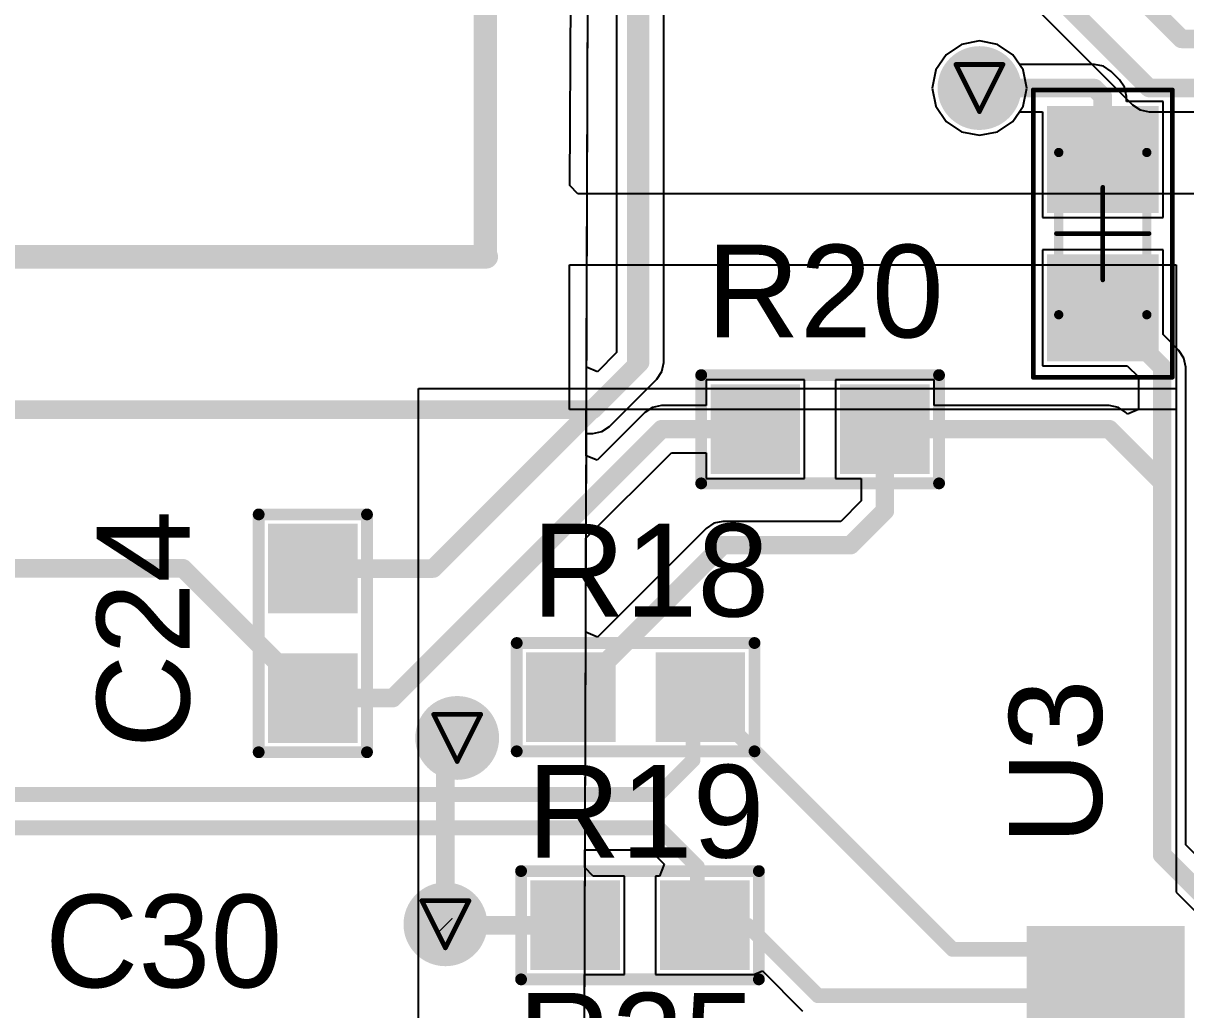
# Model space of a CAD drawing. Header units: inches. Extents: x -3 to 423, y -3 to 110.
# Drawn here: x 26.39 to 38.92, y 15.64 to 26.28 of the extents above; entities that cross this region are included whole.
import ezdxf

# ---------------------------------------------------------------- set-up
doc = ezdxf.new("R2010")
doc.units = ezdxf.units.IN
for name, color, linetype in [('Board Outline', 56, 'Continuous'), ('Bottom Layer', 5, 'Continuous'), ('Bottom Solder', 6, 'Continuous'), ('Drill Drawing', 1, 'Continuous'), ('Mechanical 1', 6, 'Continuous'), ('Mechanical 14', 56, 'Continuous'), ('Mechanical 15', 56, 'Continuous'), ('Mid Layer', 16, 'Continuous'), ('Mid Layer 2', 76, 'Continuous'), ('Top Layer', 1, 'Continuous'), ('Top Overlay', 2, 'Continuous'), ('Top Paste', 8, 'Continuous'), ('Top Solder', 216, 'Continuous'), ('Via Holes', 16, 'Continuous')]:
    doc.layers.add(name, color=color, linetype=linetype)
doc.styles.add('Arial', font='', dxfattribs={"height": 0.2})
doc.styles.get('Arial').set_extended_font_data('Arial')

msp = doc.modelspace()

# ---------------------------------------------------------------- hatches: boundary and pattern name
at = {"layer": 'Bottom Layer'}
h = msp.add_hatch(color=5, dxfattribs=at)
edge = h.paths.add_edge_path()
edge.add_arc((36.7, 25.58), 0.35, 0, 360)
h = msp.add_hatch(color=5, dxfattribs=at)
edge = h.paths.add_edge_path()
edge.add_arc((31.067, 18.57), 0.35, 0, 360)
h = msp.add_hatch(color=5, dxfattribs=at)
edge = h.paths.add_edge_path()
edge.add_arc((30.94, 16.56), 0.35, 0, 360)
at = {"layer": 'Bottom Solder'}
h = msp.add_hatch(color=6, dxfattribs=at)
edge = h.paths.add_edge_path()
edge.add_arc((36.7, 25.58), 0.452, 0, 360)
h = msp.add_hatch(color=6, dxfattribs=at)
edge = h.paths.add_edge_path()
edge.add_arc((31.067, 18.57), 0.452, 0, 360)
h = msp.add_hatch(color=6, dxfattribs=at)
edge = h.paths.add_edge_path()
edge.add_arc((30.94, 16.56), 0.452, 0, 360)
at = {"layer": 'Mid Layer'}
h = msp.add_hatch(color=16, dxfattribs=at)
edge = h.paths.add_edge_path()
edge.add_arc((36.7, 25.58), 0.35, 0, 360)
h = msp.add_hatch(color=16, dxfattribs=at)
edge = h.paths.add_edge_path()
edge.add_arc((31.067, 18.57), 0.35, 0, 360)
h = msp.add_hatch(color=16, dxfattribs=at)
edge = h.paths.add_edge_path()
edge.add_arc((30.94, 16.56), 0.35, 0, 360)
at = {"layer": 'Mid Layer 2'}
h = msp.add_hatch(color=76, dxfattribs=at)
edge = h.paths.add_edge_path()
edge.add_arc((36.7, 25.58), 0.35, 0, 360)
h = msp.add_hatch(color=76, dxfattribs=at)
edge = h.paths.add_edge_path()
edge.add_arc((31.067, 18.57), 0.35, 0, 360)
h = msp.add_hatch(color=76, dxfattribs=at)
edge = h.paths.add_edge_path()
edge.add_arc((30.94, 16.56), 0.35, 0, 360)
at = {"layer": 'Top Layer'}
h = msp.add_hatch(color=1, dxfattribs=at)
edge = h.paths.add_edge_path()
edge.add_arc((36.7, 25.58), 0.35, 0, 360)
for points in [[(37.53, 25.285), (38.53, 25.285), (38.53, 24.335), (37.53, 24.335)], [(37.53, 23.685), (38.53, 23.685), (38.53, 22.735), (37.53, 22.735)], [(33.902, 22.281), (34.664, 22.281), (34.664, 21.519), (33.902, 21.519)], [(35.299, 22.281), (36.061, 22.281), (36.061, 21.519), (35.299, 21.519)], [(29.891, 20.778), (29.891, 20.016), (29.129, 20.016), (29.129, 20.778)], [(29.891, 19.381), (29.891, 18.619), (29.129, 18.619), (29.129, 19.381)], [(32.674, 18.629), (31.912, 18.629), (31.912, 19.391), (32.674, 19.391)], [(34.071, 18.629), (33.309, 18.629), (33.309, 19.391), (34.071, 19.391)], [(32.721, 16.169), (31.959, 16.169), (31.959, 16.931), (32.721, 16.931)], [(34.118, 16.169), (33.356, 16.169), (33.356, 16.931), (34.118, 16.931)], [(37.31, 16.44), (38.81, 16.44), (38.81, 16.14), (37.31, 16.14)], [(37.31, 15.94), (38.81, 15.94), (38.81, 15.64), (37.31, 15.64)]]:
    msp.add_hatch(color=1, dxfattribs=at).paths.add_polyline_path(points)
h = msp.add_hatch(color=1, dxfattribs=at)
edge = h.paths.add_edge_path()
edge.add_arc((31.067, 18.57), 0.35, 0, 360)
h = msp.add_hatch(color=1, dxfattribs=at)
edge = h.paths.add_edge_path()
edge.add_arc((30.94, 16.56), 0.35, 0, 360)
at = {"layer": 'Top Paste'}
for points in [[(37.53, 25.285), (38.53, 25.285), (38.53, 24.335), (37.53, 24.335)], [(37.53, 23.685), (38.53, 23.685), (38.53, 22.735), (37.53, 22.735)], [(33.902, 22.281), (34.664, 22.281), (34.664, 21.519), (33.902, 21.519)], [(35.299, 22.281), (36.061, 22.281), (36.061, 21.519), (35.299, 21.519)], [(29.891, 20.778), (29.891, 20.016), (29.129, 20.016), (29.129, 20.778)], [(29.891, 19.381), (29.891, 18.619), (29.129, 18.619), (29.129, 19.381)], [(32.674, 18.629), (31.912, 18.629), (31.912, 19.391), (32.674, 19.391)], [(34.071, 18.629), (33.309, 18.629), (33.309, 19.391), (34.071, 19.391)], [(32.721, 16.169), (31.959, 16.169), (31.959, 16.931), (32.721, 16.931)], [(34.118, 16.169), (33.356, 16.169), (33.356, 16.931), (34.118, 16.931)], [(37.31, 16.44), (38.81, 16.44), (38.81, 16.14), (37.31, 16.14)], [(37.31, 15.94), (38.81, 15.94), (38.81, 15.64), (37.31, 15.64)]]:
    msp.add_hatch(color=8, dxfattribs=at).paths.add_polyline_path(points)
at = {"layer": 'Top Solder'}
h = msp.add_hatch(color=216, dxfattribs=at)
edge = h.paths.add_edge_path()
edge.add_arc((36.7, 25.58), 0.452, 0, 360)
for points in [[(37.428, 25.387), (38.632, 25.387), (38.632, 24.233), (37.428, 24.233)], [(37.428, 23.787), (38.632, 23.787), (38.632, 22.633), (37.428, 22.633)], [(33.8, 22.383), (34.766, 22.383), (34.766, 21.417), (33.8, 21.417)], [(35.197, 22.383), (36.163, 22.383), (36.163, 21.417), (35.197, 21.417)], [(29.993, 20.88), (29.993, 19.914), (29.027, 19.914), (29.027, 20.88)], [(29.993, 19.483), (29.993, 18.517), (29.027, 18.517), (29.027, 19.483)], [(32.776, 18.527), (31.81, 18.527), (31.81, 19.493), (32.776, 19.493)], [(34.173, 18.527), (33.207, 18.527), (33.207, 19.493), (34.173, 19.493)], [(32.823, 16.067), (31.857, 16.067), (31.857, 17.033), (32.823, 17.033)], [(34.22, 16.067), (33.254, 16.067), (33.254, 17.033), (34.22, 17.033)], [(37.208, 16.542), (38.912, 16.542), (38.912, 16.038), (37.208, 16.038)], [(37.208, 16.042), (38.912, 16.042), (38.912, 15.538), (37.208, 15.538)]]:
    msp.add_hatch(color=216, dxfattribs=at).paths.add_polyline_path(points)
h = msp.add_hatch(color=216, dxfattribs=at)
edge = h.paths.add_edge_path()
edge.add_arc((31.067, 18.57), 0.452, 0, 360)
h = msp.add_hatch(color=216, dxfattribs=at)
edge = h.paths.add_edge_path()
edge.add_arc((30.94, 16.56), 0.452, 0, 360)
at = {"layer": 'Via Holes'}
h = msp.add_hatch(color=7, dxfattribs=at)
edge = h.paths.add_edge_path()
edge.add_arc((36.7, 25.58), 0.25, 0, 360)
h = msp.add_hatch(color=7, dxfattribs=at)
edge = h.paths.add_edge_path()
edge.add_arc((31.067, 18.57), 0.25, 0, 360)
h = msp.add_hatch(color=7, dxfattribs=at)
edge = h.paths.add_edge_path()
edge.add_arc((30.94, 16.56), 0.25, 0, 360)

# ---------------------------------------------------------------- linework, layer by layer
at = {"layer": 'Board Outline', "const_width": 0.254}
for points in [[(31.37, 23.771), (31.37, 59.42)], [(0.02, 23.76), (31.38, 23.76)]]:
    msp.add_lwpolyline(points, dxfattribs=at)
at = {"layer": 'Board Outline', "const_width": 0.127}
for points in [[(31.306, 23.771, 1), (31.433, 23.771, 1)], [(31.317, 23.76, 1), (31.444, 23.76, 1)]]:
    msp.add_lwpolyline(points, format="xyb", close=True, dxfattribs=at)
at = {"layer": 'Bottom Layer'}
for p, q in [((32.462, 22.569), (32.584, 60.681)), ((32.785, 37.995), (32.785, 22.726)), ((33.295, 22.62), (33.295, 37.889)), ((34.691, 29.059), (38.35, 25.4)), ((36.7, 26.09), (36.505, 26.051)), ((36.895, 26.051), (36.7, 26.09)), ((36.505, 26.051), (36.34, 25.94)), ((37.06, 25.94), (36.895, 26.051)), ((36.34, 25.94), (36.229, 25.775)), ((37.171, 25.775), (37.06, 25.94)), ((36.229, 25.775), (36.19, 25.58)), ((37.21, 25.58), (37.171, 25.775)), ((36.19, 25.58), (36.229, 25.385)), ((37.171, 25.385), (37.21, 25.58)), ((36.229, 25.385), (36.34, 25.22)), ((37.06, 25.22), (37.171, 25.385)), ((38.35, 25.4), (38.432, 25.345)), ((38.432, 25.345), (38.53, 25.325)), ((36.34, 25.22), (36.505, 25.109)), ((36.895, 25.109), (37.06, 25.22)), ((38.53, 25.325), (48.96, 25.325)), ((36.505, 25.109), (36.7, 25.07)), ((36.7, 25.07), (36.895, 25.109)), ((32.785, 22.726), (32.579, 22.52)), ((33.275, 22.522), (33.295, 22.62)), ((32.579, 22.52), (32.462, 22.569)), ((33.22, 22.44), (33.275, 22.522)), ((32.71, 21.93), (33.22, 22.44)), ((32.407, 5.395), (32.46, 21.855)), ((32.46, 21.855), (32.53, 21.855)), ((32.53, 21.855), (32.628, 21.875)), ((32.628, 21.875), (32.71, 21.93))]:
    msp.add_line(p, q, dxfattribs=at)
at = {"layer": 'Bottom Layer', "const_width": 0.2}
for points in [[(33.04, 22.62), (33.04, 37.995)], [(34.871, 29.239), (38.53, 25.58)], [(36.649, 28.341), (38.88, 26.11)], [(38.88, 26.11), (45.099, 26.11)], [(38.53, 25.58), (48.96, 25.58)], [(32.53, 22.11), (33.04, 22.62)], [(3.536, 22.11), (32.53, 22.11)]]:
    msp.add_lwpolyline(points, dxfattribs=at)
at = {"layer": 'Bottom Layer', "const_width": 0.1}
for points in [[(38.83, 26.11, 1), (38.93, 26.11, 1)], [(38.83, 26.11, 1), (38.93, 26.11, 1)], [(38.48, 25.58, 1), (38.58, 25.58, 1)], [(38.48, 25.58, 1), (38.58, 25.58, 1)], [(32.99, 22.62, 1), (33.09, 22.62, 1)], [(32.99, 22.62, 1), (33.09, 22.62, 1)], [(32.48, 22.11, 1), (32.58, 22.11, 1)], [(32.48, 22.11, 1), (32.58, 22.11, 1)]]:
    msp.add_lwpolyline(points, format="xyb", close=True, dxfattribs=at)
at = {"layer": 'Drill Drawing', "const_width": 0.0508}
for points in [[(36.446, 25.834), (36.954, 25.834)], [(36.446, 25.834), (36.7, 25.326)], [(36.7, 25.326), (36.954, 25.834)], [(30.813, 18.824), (31.321, 18.824)], [(30.813, 18.824), (31.067, 18.316)], [(31.067, 18.316), (31.321, 18.824)], [(30.686, 16.814), (31.194, 16.814)], [(30.686, 16.814), (30.94, 16.306)], [(30.94, 16.306), (31.194, 16.814)]]:
    msp.add_lwpolyline(points, dxfattribs=at)
at = {"layer": 'Drill Drawing', "const_width": 0.0254}
for points in [[(36.433, 25.834, 1), (36.459, 25.834, 1)], [(36.433, 25.834, 1), (36.459, 25.834, 1)], [(36.941, 25.834, 1), (36.967, 25.834, 1)], [(36.941, 25.834, 1), (36.967, 25.834, 1)], [(36.687, 25.326, 1), (36.713, 25.326, 1)], [(36.687, 25.326, 1), (36.713, 25.326, 1)], [(30.8, 18.824, 1), (30.826, 18.824, 1)], [(30.8, 18.824, 1), (30.826, 18.824, 1)], [(31.308, 18.824, 1), (31.334, 18.824, 1)], [(31.308, 18.824, 1), (31.334, 18.824, 1)], [(31.054, 18.316, 1), (31.08, 18.316, 1)], [(31.054, 18.316, 1), (31.08, 18.316, 1)], [(30.673, 16.814, 1), (30.699, 16.814, 1)], [(30.673, 16.814, 1), (30.699, 16.814, 1)], [(31.181, 16.814, 1), (31.207, 16.814, 1)], [(31.181, 16.814, 1), (31.207, 16.814, 1)], [(30.927, 16.306, 1), (30.953, 16.306, 1)], [(30.927, 16.306, 1), (30.953, 16.306, 1)]]:
    msp.add_lwpolyline(points, format="xyb", close=True, dxfattribs=at)
at = {"layer": 'Mechanical 1', "const_width": 0.254}
for points in [[(31.37, 79.42), (31.37, 23.76)], [(0.03, 23.76), (31.37, 23.76)]]:
    msp.add_lwpolyline(points, dxfattribs=at)
at = {"layer": 'Mechanical 1', "const_width": 0.127}
msp.add_lwpolyline([(31.306, 23.76, 1), (31.433, 23.76, 1)], format="xyb", close=True, dxfattribs=at)
msp.add_lwpolyline([(31.306, 23.76, 1), (31.433, 23.76, 1)], format="xyb", close=True, dxfattribs=at)
at = {"layer": 'Mechanical 14', "const_width": 0.1}
for points in [[(37.555, 23.135), (37.555, 24.885)], [(37.555, 24.885), (38.505, 24.885)], [(38.505, 23.135), (38.505, 24.885)], [(37.555, 23.135), (38.505, 23.135)]]:
    msp.add_lwpolyline(points, dxfattribs=at)
at = {"layer": 'Mechanical 14', "const_width": 0.05}
for points in [[(37.53, 24.885, 1), (37.58, 24.885, 1)], [(37.53, 24.885, 1), (37.58, 24.885, 1)], [(38.48, 24.885, 1), (38.53, 24.885, 1)], [(38.48, 24.885, 1), (38.53, 24.885, 1)], [(37.53, 23.135, 1), (37.58, 23.135, 1)], [(37.53, 23.135, 1), (37.58, 23.135, 1)], [(38.48, 23.135, 1), (38.53, 23.135, 1)], [(38.48, 23.135, 1), (38.53, 23.135, 1)]]:
    msp.add_lwpolyline(points, format="xyb", close=True, dxfattribs=at)
at = {"layer": 'Mechanical 15', "const_width": 0.05}
for points in [[(37.28, 22.46), (37.28, 25.56)], [(37.28, 25.56), (38.78, 25.56)], [(38.78, 22.46), (38.78, 25.56)], [(38.03, 23.51), (38.03, 24.51)], [(37.53, 24.01), (38.53, 24.01)], [(37.28, 22.46), (38.78, 22.46)]]:
    msp.add_lwpolyline(points, dxfattribs=at)
at = {"layer": 'Mechanical 15', "const_width": 0.025}
for points in [[(37.267, 25.56, 1), (37.292, 25.56, 1)], [(37.267, 25.56, 1), (37.292, 25.56, 1)], [(38.768, 25.56, 1), (38.793, 25.56, 1)], [(38.768, 25.56, 1), (38.793, 25.56, 1)], [(38.018, 24.51, 1), (38.042, 24.51, 1)], [(37.518, 24.01, 1), (37.543, 24.01, 1)], [(38.517, 24.01, 1), (38.542, 24.01, 1)], [(38.018, 23.51, 1), (38.042, 23.51, 1)], [(37.267, 22.46, 1), (37.292, 22.46, 1)], [(37.267, 22.46, 1), (37.292, 22.46, 1)], [(38.768, 22.46, 1), (38.793, 22.46, 1)], [(38.768, 22.46, 1), (38.793, 22.46, 1)]]:
    msp.add_lwpolyline(points, format="xyb", close=True, dxfattribs=at)
at = {"layer": 'Mid Layer'}
for p, q in [((32.393, 0.89), (32.584, 60.681)), ((36.7, 26.09), (36.505, 26.051)), ((36.895, 26.051), (36.7, 26.09)), ((36.505, 26.051), (36.34, 25.94)), ((37.06, 25.94), (36.895, 26.051)), ((36.34, 25.94), (36.229, 25.775)), ((37.171, 25.775), (37.06, 25.94)), ((36.229, 25.775), (36.19, 25.58)), ((37.21, 25.58), (37.171, 25.775)), ((36.19, 25.58), (36.229, 25.385)), ((37.171, 25.385), (37.21, 25.58)), ((36.229, 25.385), (36.34, 25.22)), ((37.06, 25.22), (37.171, 25.385)), ((36.34, 25.22), (36.505, 25.109)), ((36.895, 25.109), (37.06, 25.22)), ((36.505, 25.109), (36.7, 25.07)), ((36.7, 25.07), (36.895, 25.109))]:
    msp.add_line(p, q, dxfattribs=at)
at = {"layer": 'Mid Layer 2'}
for p, q in [((32.281, 24.53), (32.496, 62.161)), ((32.37, 24.44), (32.281, 24.53)), ((39.649, 24.44), (32.37, 24.44)), ((32.28, 22.111), (32.28, 23.674)), ((32.28, 23.674), (38.82, 23.674)), ((38.82, 23.674), (38.82, 22.111)), ((30.65, 14.8), (30.65, 22.34)), ((30.65, 22.34), (38.82, 22.34)), ((38.82, 22.34), (38.82, 16.908)), ((38.82, 22.111), (32.28, 22.111)), ((38.82, 16.908), (46.345, 9.383))]:
    msp.add_line(p, q, dxfattribs=at)
at = {"layer": 'Mid Layer 2', "const_width": 0.2}
for points in [[(30.94, 18.443), (31.067, 18.57)], [(30.94, 16.56), (30.94, 18.443)]]:
    msp.add_lwpolyline(points, dxfattribs=at)
at = {"layer": 'Mid Layer 2', "const_width": 0.1}
for points in [[(31.017, 18.57, 1), (31.117, 18.57, 1)], [(30.89, 18.443, 1), (30.99, 18.443, 1)], [(30.89, 18.443, 1), (30.99, 18.443, 1)], [(30.89, 16.56, 1), (30.99, 16.56, 1)]]:
    msp.add_lwpolyline(points, format="xyb", close=True, dxfattribs=at)
at = {"layer": 'Top Layer'}
for p, q in [((32.459, 21.614), (32.584, 60.681)), ((36.7, 26.09), (36.505, 26.051)), ((36.895, 26.051), (36.7, 26.09)), ((36.505, 26.051), (36.34, 25.94)), ((37.06, 25.94), (36.895, 26.051)), ((36.34, 25.94), (36.229, 25.775)), ((37.131, 25.835), (37.06, 25.94)), ((37.94, 25.835), (37.131, 25.835)), ((38.038, 25.815), (37.94, 25.835)), ((36.229, 25.775), (36.19, 25.58)), ((38.12, 25.76), (38.038, 25.815)), ((38.21, 25.67), (38.12, 25.76)), ((36.19, 25.58), (36.229, 25.385)), ((38.265, 25.588), (38.21, 25.67)), ((38.285, 25.49), (38.265, 25.588)), ((38.285, 25.435), (38.285, 25.49)), ((36.229, 25.385), (36.34, 25.22)), ((38.68, 25.435), (38.285, 25.435)), ((38.68, 24.185), (38.68, 25.435)), ((36.34, 25.22), (36.505, 25.109)), ((36.895, 25.109), (37.06, 25.22)), ((37.06, 25.22), (37.131, 25.325)), ((37.131, 25.325), (37.38, 25.325)), ((37.38, 25.325), (37.38, 24.185)), ((36.505, 25.109), (36.7, 25.07)), ((36.7, 25.07), (36.895, 25.109)), ((37.38, 24.185), (38.68, 24.185)), ((38.68, 23.835), (37.38, 23.835)), ((37.38, 23.835), (37.38, 22.585)), ((38.68, 22.92), (38.68, 23.835)), ((38.85, 22.75), (38.68, 22.92)), ((38.905, 22.667), (38.85, 22.75)), ((37.38, 22.585), (38.294, 22.585)), ((38.294, 22.585), (38.415, 22.464)), ((38.925, 22.57), (38.905, 22.667)), ((38.925, 21.33), (38.925, 22.57)), ((38.415, 22.464), (38.415, 22.111)), ((34.814, 22.431), (33.752, 22.431)), ((33.752, 22.431), (33.752, 22.155)), ((34.814, 21.369), (34.814, 22.431)), ((36.211, 22.431), (35.149, 22.431)), ((35.149, 22.431), (35.149, 21.369)), ((36.211, 22.155), (36.211, 22.431)), ((33.092, 22.08), (32.576, 21.565)), ((33.174, 22.135), (33.092, 22.08)), ((33.272, 22.155), (33.174, 22.135)), ((33.752, 22.155), (33.272, 22.155)), ((38.1, 22.155), (36.211, 22.155)), ((38.198, 22.135), (38.1, 22.155)), ((38.28, 22.08), (38.198, 22.135)), ((38.298, 22.063), (38.28, 22.08)), ((38.415, 22.111), (38.298, 22.063)), ((32.456, 20.724), (33.378, 21.645)), ((32.576, 21.565), (32.459, 21.614)), ((33.378, 21.645), (33.752, 21.645)), ((33.752, 21.645), (33.752, 21.369)), ((33.752, 21.369), (34.814, 21.369)), ((35.149, 21.369), (35.425, 21.369)), ((35.425, 21.369), (35.425, 21.126)), ((38.925, 17.416), (38.925, 21.33)), ((35.425, 21.126), (35.204, 20.905)), ((33.753, 20.83), (32.58, 19.657)), ((33.835, 20.885), (33.753, 20.83)), ((33.933, 20.905), (33.835, 20.885)), ((35.204, 20.905), (33.933, 20.905)), ((32.453, 19.71), (32.456, 20.724)), ((32.58, 19.657), (32.453, 19.71)), ((32.445, 17.171), (32.445, 17.365)), ((32.445, 17.365), (33.143, 17.365)), ((33.143, 17.365), (33.3, 17.208)), ((39.58, 16.76), (38.925, 17.416)), ((33.3, 17.208), (33.248, 17.081)), ((32.535, 17.081), (32.445, 17.171)), ((32.871, 17.081), (32.535, 17.081)), ((32.871, 16.019), (32.871, 17.081)), ((33.248, 17.081), (33.206, 17.081)), ((33.206, 17.081), (33.206, 16.019)), ((34.268, 16.019), (34.359, 16.057)), ((34.359, 16.057), (34.792, 15.624)), ((32.437, 14.661), (32.441, 16.019)), ((32.441, 16.019), (32.871, 16.019)), ((33.206, 16.019), (34.268, 16.019)), ((34.268, 16.019), (34.268, 16.019))]:
    msp.add_line(p, q, dxfattribs=at)
for points, const_width in [([(33, 22.59), (33, 35.24)], 0.2), ([(36.7, 25.58), (37.94, 25.58)], 0.2), ([(37.94, 25.58), (38.03, 25.49)], 0.2), ([(38.03, 24.81), (38.03, 25.49)], 0.2), ([(38.03, 23.21), (38.67, 22.57)], 0.2), ([(30.807, 20.397), (33, 22.59)], 0.2), ([(38.67, 21.33), (38.67, 22.57)], 0.2), ([(30.372, 19), (33.272, 21.9)], 0.2), ([(33.272, 21.9), (34.283, 21.9)], 0.2), ([(35.68, 21.02), (35.68, 21.9)], 0.2), ([(35.68, 21.9), (38.1, 21.9)], 0.2), ([(38.1, 21.9), (38.67, 21.33)], 0.2), ([(38.67, 17.31), (38.67, 21.33)], 0.2), ([(35.31, 20.65), (35.68, 21.02)], 0.2), ([(32.293, 19.01), (33.933, 20.65)], 0.2), ([(33.933, 20.65), (35.31, 20.65)], 0.2), ([(16.3, 20.4), (28.11, 20.4)], 0.2), ([(28.11, 20.4), (29.51, 19)], 0.2), ([(29.51, 20.397), (30.807, 20.397)], 0.2), ([(29.51, 19), (30.372, 19)], 0.2), ([(33.61, 18.93), (33.69, 19.01)], 0.16), ([(33.69, 19.01), (36.41, 16.29)], 0.16), ([(33.61, 18.33), (33.61, 18.93)], 0.16), ([(31.067, 18.57), (31.067, 18.784)], 0.2), ([(33.24, 17.96), (33.61, 18.33)], 0.16), ([(21.031, 17.96), (33.24, 17.96)], 0.16), ([(21.18, 17.6), (33.24, 17.6)], 0.16), ([(33.24, 17.6), (33.657, 17.183)], 0.16), ([(38.67, 17.31), (39.4, 16.58)], 0.2), ([(33.657, 16.63), (33.657, 17.183)], 0.16), ([(33.657, 16.63), (33.737, 16.55)], 0.16), ([(30.94, 16.56), (30.95, 16.55)], 0.2), ([(30.95, 16.55), (32.34, 16.55)], 0.2), ([(33.737, 16.55), (34.198, 16.55)], 0.16), ([(34.198, 16.55), (34.958, 15.79)], 0.16), ([(36.41, 16.29), (38.06, 16.29)], 0.16), ([(34.958, 15.79), (38.06, 15.79)], 0.16)]:
    msp.add_lwpolyline(points, dxfattribs=dict(at, const_width=const_width))
for points, const_width in [([(36.65, 25.58, 1), (36.75, 25.58, 1)], 0.1), ([(37.89, 25.58, 1), (37.99, 25.58, 1)], 0.1), ([(37.89, 25.58, 1), (37.99, 25.58, 1)], 0.1), ([(37.98, 25.49, 1), (38.08, 25.49, 1)], 0.1), ([(37.98, 25.49, 1), (38.08, 25.49, 1)], 0.1), ([(37.98, 24.81, 1), (38.08, 24.81, 1)], 0.1), ([(37.98, 23.21, 1), (38.08, 23.21, 1)], 0.1), ([(32.95, 22.59, 1), (33.05, 22.59, 1)], 0.1), ([(32.95, 22.59, 1), (33.05, 22.59, 1)], 0.1), ([(38.62, 22.57, 1), (38.72, 22.57, 1)], 0.1), ([(38.62, 22.57, 1), (38.72, 22.57, 1)], 0.1), ([(33.222, 21.9, 1), (33.322, 21.9, 1)], 0.1), ([(33.222, 21.9, 1), (33.322, 21.9, 1)], 0.1), ([(34.233, 21.9, 1), (34.333, 21.9, 1)], 0.1), ([(35.63, 21.9, 1), (35.73, 21.9, 1)], 0.1), ([(35.63, 21.9, 1), (35.73, 21.9, 1)], 0.1), ([(38.05, 21.9, 1), (38.15, 21.9, 1)], 0.1), ([(38.05, 21.9, 1), (38.15, 21.9, 1)], 0.1), ([(38.62, 21.33, 1), (38.72, 21.33, 1)], 0.1), ([(38.62, 21.33, 1), (38.72, 21.33, 1)], 0.1), ([(38.62, 21.33, 1), (38.72, 21.33, 1)], 0.1), ([(35.63, 21.02, 1), (35.73, 21.02, 1)], 0.1), ([(35.63, 21.02, 1), (35.73, 21.02, 1)], 0.1), ([(33.883, 20.65, 1), (33.983, 20.65, 1)], 0.1), ([(33.883, 20.65, 1), (33.983, 20.65, 1)], 0.1), ([(35.26, 20.65, 1), (35.36, 20.65, 1)], 0.1), ([(35.26, 20.65, 1), (35.36, 20.65, 1)], 0.1), ([(28.06, 20.4, 1), (28.16, 20.4, 1)], 0.1), ([(28.06, 20.4, 1), (28.16, 20.4, 1)], 0.1), ([(29.46, 20.397, 1), (29.56, 20.397, 1)], 0.1), ([(30.757, 20.397, 1), (30.857, 20.397, 1)], 0.1), ([(30.757, 20.397, 1), (30.857, 20.397, 1)], 0.1), ([(29.46, 19, 1), (29.56, 19, 1)], 0.1), ([(29.46, 19, 1), (29.56, 19, 1)], 0.1), ([(30.322, 19, 1), (30.422, 19, 1)], 0.1), ([(30.322, 19, 1), (30.422, 19, 1)], 0.1), ([(32.243, 19.01, 1), (32.343, 19.01, 1)], 0.1), ([(33.65, 19.01, 1), (33.73, 19.01, 1)], 0.08), ([(33.65, 19.01, 1), (33.73, 19.01, 1)], 0.08), ([(33.57, 18.93, 1), (33.65, 18.93, 1)], 0.08), ([(33.57, 18.93, 1), (33.65, 18.93, 1)], 0.08), ([(31.017, 18.784, 1), (31.117, 18.784, 1)], 0.1), ([(31.017, 18.57, 1), (31.117, 18.57, 1)], 0.1), ([(33.57, 18.33, 1), (33.65, 18.33, 1)], 0.08), ([(33.57, 18.33, 1), (33.65, 18.33, 1)], 0.08), ([(33.2, 17.96, 1), (33.28, 17.96, 1)], 0.08), ([(33.2, 17.96, 1), (33.28, 17.96, 1)], 0.08), ([(33.2, 17.6, 1), (33.28, 17.6, 1)], 0.08), ([(33.2, 17.6, 1), (33.28, 17.6, 1)], 0.08), ([(38.62, 17.31, 1), (38.72, 17.31, 1)], 0.1), ([(38.62, 17.31, 1), (38.72, 17.31, 1)], 0.1), ([(33.617, 17.183, 1), (33.697, 17.183, 1)], 0.08), ([(33.617, 17.183, 1), (33.697, 17.183, 1)], 0.08), ([(33.617, 16.63, 1), (33.697, 16.63, 1)], 0.08), ([(33.617, 16.63, 1), (33.697, 16.63, 1)], 0.08), ([(30.89, 16.56, 1), (30.99, 16.56, 1)], 0.1), ([(30.9, 16.55, 1), (31, 16.55, 1)], 0.1), ([(30.9, 16.55, 1), (31, 16.55, 1)], 0.1), ([(32.29, 16.55, 1), (32.39, 16.55, 1)], 0.1), ([(33.697, 16.55, 1), (33.777, 16.55, 1)], 0.08), ([(33.697, 16.55, 1), (33.777, 16.55, 1)], 0.08), ([(34.158, 16.55, 1), (34.238, 16.55, 1)], 0.08), ([(34.158, 16.55, 1), (34.238, 16.55, 1)], 0.08), ([(36.37, 16.29, 1), (36.45, 16.29, 1)], 0.08), ([(36.37, 16.29, 1), (36.45, 16.29, 1)], 0.08), ([(38.02, 16.29, 1), (38.1, 16.29, 1)], 0.08), ([(34.918, 15.79, 1), (34.998, 15.79, 1)], 0.08), ([(34.918, 15.79, 1), (34.998, 15.79, 1)], 0.08), ([(38.02, 15.79, 1), (38.1, 15.79, 1)], 0.08)]:
    msp.add_lwpolyline(points, format="xyb", close=True, dxfattribs=dict(at, const_width=const_width))
at = {"layer": 'Top Overlay', "const_width": 0.127}
for points in [[(33.699, 21.316), (33.699, 22.484)], [(33.699, 22.484), (36.264, 22.484)], [(36.264, 21.316), (36.264, 22.484)], [(33.699, 21.316), (36.264, 21.316)], [(28.926, 20.981), (30.094, 20.981)], [(28.926, 18.416), (28.926, 20.981)], [(30.094, 18.416), (30.094, 20.981)], [(31.709, 19.594), (34.274, 19.594)], [(31.709, 18.426), (31.709, 19.594)], [(34.274, 18.426), (34.274, 19.594)], [(28.926, 18.416), (30.094, 18.416)], [(31.709, 18.426), (34.274, 18.426)], [(31.756, 15.966), (31.756, 17.134)], [(31.756, 17.134), (34.321, 17.134)], [(34.321, 15.966), (34.321, 17.134)], [(31.756, 15.966), (34.321, 15.966)]]:
    msp.add_lwpolyline(points, dxfattribs=at)
at = {"layer": 'Top Overlay', "const_width": 0.0635}
for points in [[(33.667, 22.484, 1), (33.731, 22.484, 1)], [(33.667, 22.484, 1), (33.731, 22.484, 1)], [(36.232, 22.484, 1), (36.296, 22.484, 1)], [(36.232, 22.484, 1), (36.296, 22.484, 1)], [(33.667, 21.316, 1), (33.731, 21.316, 1)], [(33.667, 21.316, 1), (33.731, 21.316, 1)], [(36.232, 21.316, 1), (36.296, 21.316, 1)], [(36.232, 21.316, 1), (36.296, 21.316, 1)], [(28.894, 20.981, 1), (28.958, 20.981, 1)], [(28.894, 20.981, 1), (28.958, 20.981, 1)], [(30.062, 20.981, 1), (30.126, 20.981, 1)], [(30.062, 20.981, 1), (30.126, 20.981, 1)], [(31.677, 19.594, 1), (31.741, 19.594, 1)], [(31.677, 19.594, 1), (31.741, 19.594, 1)], [(34.242, 19.594, 1), (34.306, 19.594, 1)], [(34.242, 19.594, 1), (34.306, 19.594, 1)], [(28.894, 18.416, 1), (28.958, 18.416, 1)], [(28.894, 18.416, 1), (28.958, 18.416, 1)], [(30.062, 18.416, 1), (30.126, 18.416, 1)], [(30.062, 18.416, 1), (30.126, 18.416, 1)], [(31.677, 18.426, 1), (31.741, 18.426, 1)], [(31.677, 18.426, 1), (31.741, 18.426, 1)], [(34.242, 18.426, 1), (34.306, 18.426, 1)], [(34.242, 18.426, 1), (34.306, 18.426, 1)], [(31.724, 17.134, 1), (31.788, 17.134, 1)], [(31.724, 17.134, 1), (31.788, 17.134, 1)], [(34.289, 17.134, 1), (34.353, 17.134, 1)], [(34.289, 17.134, 1), (34.353, 17.134, 1)], [(31.724, 15.966, 1), (31.788, 15.966, 1)], [(31.724, 15.966, 1), (31.788, 15.966, 1)], [(34.289, 15.966, 1), (34.353, 15.966, 1)], [(34.289, 15.966, 1), (34.353, 15.966, 1)]]:
    msp.add_lwpolyline(points, format="xyb", close=True, dxfattribs=at)

# ---------------------------------------------------------------- texts
at = {"layer": 'Top Overlay', "style": 'Arial'}
for s, p in [('R20', (33.753, 22.89)), ('R18', (31.87, 19.88)), ('R19', (31.82, 17.28)), ('C30', (26.62, 15.88)), ('R25', (31.72, 14.82))]:
    msp.add_text(s, height=1, dxfattribs=at).set_placement(p)
for s, p in [('C24', (28.18, 18.46)), ('U3', (38.02, 17.417))]:
    msp.add_text(s, height=1, rotation=90, dxfattribs=at).set_placement(p)

doc.saveas('drawing.dxf')
